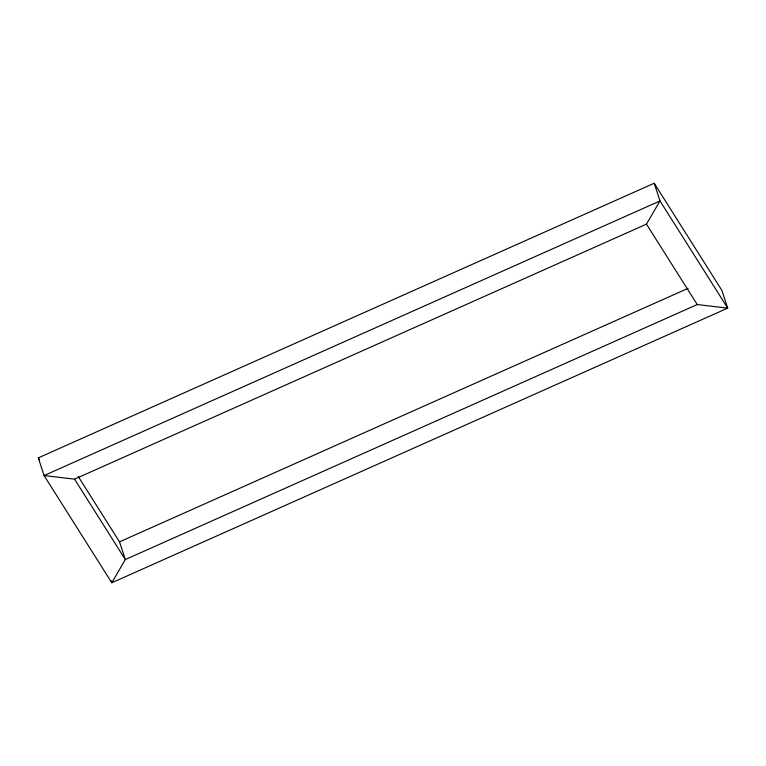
<?xml version="1.0" encoding="UTF-8"?>
<svg xmlns="http://www.w3.org/2000/svg" width="766" height="766" viewBox="0 0 766 766"><rect width="100%" height="100%" fill="white"/><g stroke="black" fill="none" stroke-linecap="round" stroke-linejoin="round"><path stroke-width="1.15" d="M111.06 580.551L111.779 582.763L125.318 559.553L697.242 304.542L727.7 308.133L660.005 200.931L44.083 475.562L74.541 479.152L646.466 224.141L660.005 200.931L654.221 183.237L38.3 457.867L44.083 475.562L111.779 582.763L727.7 308.133L721.917 290.438L654.221 183.237M78.276 476.529L119.534 541.859L688.184 288.303M646.466 224.141L697.242 304.542M74.541 479.152L125.318 559.553L119.534 541.859M38.3 457.867L39.573 459.887"/></g></svg>
